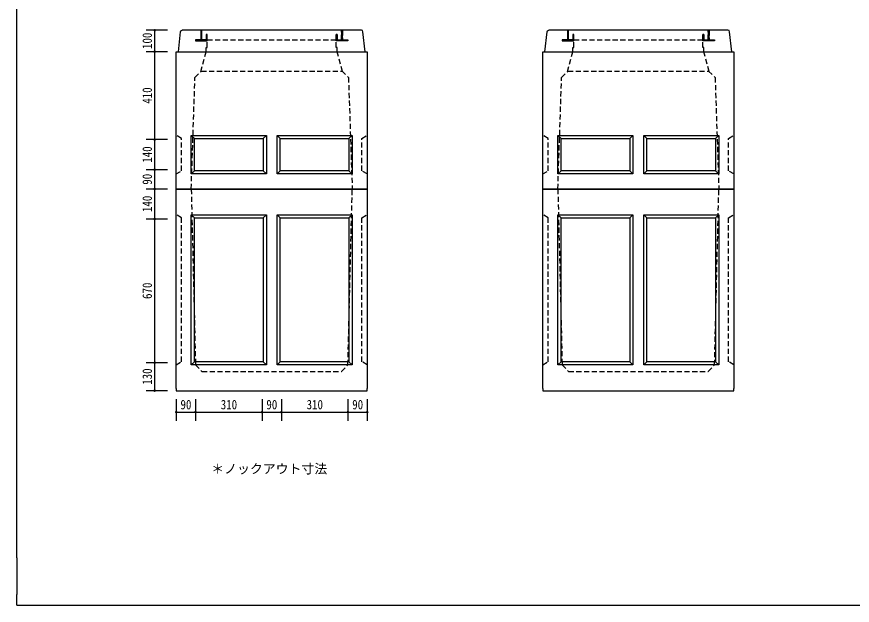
# Model space of a CAD drawing. Units: millimetres, scale not verified. Extents: x -3704 to 3796, y -2790 to 2696.
# Drawn here: x -3704 to 189, y -2790 to -47 of the extents above; entities that cross this region are included whole.
import ezdxf
from ezdxf.enums import TextEntityAlignment as Align

# ---------------------------------------------------------------- set-up
doc = ezdxf.new("R2010")
doc.units = ezdxf.units.MM
doc.header["$LTSCALE"] = 20
doc.linetypes.add('DASHED1', pattern=[1.8, 1.2, -0.6])
doc.layers.add('0-0_レイヤ_1', color=7, linetype='Continuous')
doc.layers.add('0-9_レイヤ10', color=7, linetype='Continuous')
doc.styles.add('HG丸ｺﾞｼｯｸM-PRO', font='')
doc.styles.add('ＭＳ ゴシック', font='')
doc.styles.get('HG丸ｺﾞｼｯｸM-PRO').set_extended_font_data('HG丸ｺﾞｼｯｸM-PRO')
doc.styles.get('ＭＳ ゴシック').set_extended_font_data('MS Gothic')

msp = doc.modelspace()

# ---------------------------------------------------------------- hatches: boundary and pattern name
at = {"layer": '0-9_レイヤ10'}
for points in [[(-3055.12, -110, 1), (-3067.12, -110, 1)], [(-3055.12, -210, 1), (-3067.12, -210, 1)], [(-3055.12, -620, 1), (-3067.12, -620, 1)], [(-3055.12, -760, 1), (-3067.12, -760, 1)], [(-3055.12, -850, 1), (-3067.12, -850, 1)], [(-3055.12, -990, 1), (-3067.12, -990, 1)], [(-3055.12, -1660, 1), (-3067.12, -1660, 1)], [(-3055.12, -1790, 1), (-3067.12, -1790, 1)], [(-2955.12, -1890, 1), (-2967.12, -1890, 1)], [(-2865.12, -1890, 1), (-2877.12, -1890, 1)], [(-2555.12, -1890, 1), (-2567.12, -1890, 1)], [(-2465.12, -1890, 1), (-2477.12, -1890, 1)], [(-2155.12, -1890, 1), (-2167.12, -1890, 1)], [(-2065.12, -1890, 1), (-2077.12, -1890, 1)]]:
    msp.add_hatch(color=256, dxfattribs=at).paths.add_polyline_path(points)

# ---------------------------------------------------------------- linework, layer by layer
at = {"layer": '0-0_レイヤ_1'}
for p, q in [((-3704.12, -2568.82), (-3704.12, 2646.47)), ((-2098.62, -110), (-2933.62, -110)), ((-2846.12, -112), (-2841.12, -112)), ((-2846.12, -114), (-2841.12, -114)), ((-2846.12, -116), (-2841.12, -116)), ((-2191.12, -112), (-2186.12, -112)), ((-2191.12, -114), (-2186.12, -114)), ((-2191.12, -116), (-2186.12, -116)), ((-390.62, -110), (-1225.62, -110)), ((-1138.12, -112), (-1133.12, -112)), ((-1138.12, -114), (-1133.12, -114)), ((-1138.12, -116), (-1133.12, -116)), ((-483.12, -112), (-478.12, -112)), ((-483.12, -114), (-478.12, -114)), ((-483.12, -116), (-478.12, -116)), ((-2951.12, -210), (-2941.12, -117.5)), ((-2846.12, -118), (-2841.12, -118)), ((-2846.12, -120), (-2841.12, -120)), ((-2846.12, -122), (-2841.12, -122)), ((-2846.12, -124), (-2841.12, -124)), ((-2846.12, -126), (-2841.12, -126)), ((-2846.12, -128), (-2841.12, -128)), ((-2846.12, -130), (-2841.12, -130)), ((-2846.12, -132), (-2841.12, -132)), ((-2846.12, -134), (-2841.12, -134)), ((-2846.12, -136), (-2841.12, -136)), ((-2846.12, -138), (-2841.12, -138)), ((-2846.12, -140), (-2841.12, -140)), ((-2846.12, -142), (-2841.12, -142)), ((-2846.12, -144), (-2841.12, -144)), ((-2846.12, -146), (-2841.12, -146)), ((-2846.12, -148), (-2841.12, -148)), ((-2846.12, -150), (-2841.12, -150)), ((-2846.12, -152), (-2841.12, -152)), ((-2846.12, -154), (-2841.12, -154)), ((-2821.12, -130), (-2816.12, -130)), ((-2821.12, -132), (-2816.12, -132)), ((-2821.12, -134), (-2816.12, -134)), ((-2821.12, -136), (-2816.12, -136)), ((-2821.12, -138), (-2816.12, -138)), ((-2821.12, -140), (-2816.12, -140)), ((-2821.12, -142), (-2816.12, -142)), ((-2821.12, -144), (-2816.12, -144)), ((-2821.12, -146), (-2816.12, -146)), ((-2821.12, -148), (-2816.12, -148)), ((-2821.12, -150), (-2816.12, -150)), ((-2821.12, -152), (-2816.12, -152)), ((-2821.12, -154), (-2816.12, -154)), ((-2216.12, -130), (-2211.12, -130)), ((-2216.12, -132), (-2211.12, -132)), ((-2216.12, -134), (-2211.12, -134)), ((-2216.12, -136), (-2211.12, -136)), ((-2216.12, -138), (-2211.12, -138)), ((-2216.12, -140), (-2211.12, -140)), ((-2216.12, -142), (-2211.12, -142)), ((-2216.12, -144), (-2211.12, -144)), ((-2216.12, -146), (-2211.12, -146)), ((-2216.12, -148), (-2211.12, -148)), ((-2216.12, -150), (-2211.12, -150)), ((-2216.12, -152), (-2211.12, -152)), ((-2216.12, -154), (-2211.12, -154)), ((-2191.12, -118), (-2186.12, -118)), ((-2191.12, -120), (-2186.12, -120)), ((-2191.12, -122), (-2186.12, -122)), ((-2191.12, -124), (-2186.12, -124)), ((-2191.12, -126), (-2186.12, -126)), ((-2191.12, -128), (-2186.12, -128)), ((-2191.12, -130), (-2186.12, -130)), ((-2191.12, -132), (-2186.12, -132)), ((-2191.12, -134), (-2186.12, -134)), ((-2191.12, -136), (-2186.12, -136)), ((-2191.12, -138), (-2186.12, -138)), ((-2191.12, -140), (-2186.12, -140)), ((-2191.12, -142), (-2186.12, -142)), ((-2191.12, -144), (-2186.12, -144)), ((-2191.12, -146), (-2186.12, -146)), ((-2191.12, -148), (-2186.12, -148)), ((-2191.12, -150), (-2186.12, -150)), ((-2191.12, -152), (-2186.12, -152)), ((-2191.12, -154), (-2186.12, -154)), ((-1243.12, -210), (-1233.12, -117.5)), ((-1138.12, -118), (-1133.12, -118)), ((-1138.12, -120), (-1133.12, -120)), ((-1138.12, -122), (-1133.12, -122)), ((-1138.12, -124), (-1133.12, -124)), ((-1138.12, -126), (-1133.12, -126)), ((-1138.12, -128), (-1133.12, -128)), ((-1138.12, -130), (-1133.12, -130)), ((-1138.12, -132), (-1133.12, -132)), ((-1138.12, -134), (-1133.12, -134)), ((-1138.12, -136), (-1133.12, -136)), ((-1138.12, -138), (-1133.12, -138)), ((-1138.12, -140), (-1133.12, -140)), ((-1138.12, -142), (-1133.12, -142)), ((-1138.12, -144), (-1133.12, -144)), ((-1138.12, -146), (-1133.12, -146)), ((-1138.12, -148), (-1133.12, -148)), ((-1138.12, -150), (-1133.12, -150)), ((-1138.12, -152), (-1133.12, -152)), ((-1138.12, -154), (-1133.12, -154)), ((-1113.12, -130), (-1108.12, -130)), ((-1113.12, -132), (-1108.12, -132)), ((-1113.12, -134), (-1108.12, -134)), ((-1113.12, -136), (-1108.12, -136)), ((-1113.12, -138), (-1108.12, -138)), ((-1113.12, -140), (-1108.12, -140)), ((-1113.12, -142), (-1108.12, -142)), ((-1113.12, -144), (-1108.12, -144)), ((-1113.12, -146), (-1108.12, -146)), ((-1113.12, -148), (-1108.12, -148)), ((-1113.12, -150), (-1108.12, -150)), ((-1113.12, -152), (-1108.12, -152)), ((-1113.12, -154), (-1108.12, -154)), ((-508.12, -130), (-503.12, -130)), ((-508.12, -132), (-503.12, -132)), ((-508.12, -134), (-503.12, -134)), ((-508.12, -136), (-503.12, -136)), ((-508.12, -138), (-503.12, -138)), ((-508.12, -140), (-503.12, -140)), ((-508.12, -142), (-503.12, -142)), ((-508.12, -144), (-503.12, -144)), ((-508.12, -146), (-503.12, -146)), ((-508.12, -148), (-503.12, -148)), ((-508.12, -150), (-503.12, -150)), ((-508.12, -152), (-503.12, -152)), ((-508.12, -154), (-503.12, -154)), ((-483.12, -118), (-478.12, -118)), ((-483.12, -120), (-478.12, -120)), ((-483.12, -122), (-478.12, -122)), ((-483.12, -124), (-478.12, -124)), ((-483.12, -126), (-478.12, -126)), ((-483.12, -128), (-478.12, -128)), ((-483.12, -130), (-478.12, -130)), ((-483.12, -132), (-478.12, -132)), ((-483.12, -134), (-478.12, -134)), ((-483.12, -136), (-478.12, -136)), ((-483.12, -138), (-478.12, -138)), ((-483.12, -140), (-478.12, -140)), ((-483.12, -142), (-478.12, -142)), ((-483.12, -144), (-478.12, -144)), ((-483.12, -146), (-478.12, -146)), ((-483.12, -148), (-478.12, -148)), ((-483.12, -150), (-478.12, -150)), ((-483.12, -152), (-478.12, -152)), ((-483.12, -154), (-478.12, -154)), ((-2871.12, -156), (-2821.12, -156)), ((-2871.12, -158), (-2821.12, -158)), ((-2871.12, -160), (-2821.12, -160)), ((-2821.12, -156), (-2816.12, -156)), ((-2821.12, -158), (-2816.12, -158)), ((-2821.12, -160), (-2816.12, -160)), ((-2216.12, -156), (-2161.12, -156)), ((-2216.12, -158), (-2161.12, -158)), ((-1163.12, -156), (-1113.12, -156)), ((-1163.12, -158), (-1113.12, -158)), ((-1163.12, -160), (-1113.12, -160)), ((-1113.12, -156), (-1108.12, -156)), ((-1113.12, -158), (-1108.12, -158)), ((-1113.12, -160), (-1108.12, -160)), ((-508.12, -156), (-453.12, -156)), ((-508.12, -158), (-453.12, -158)), ((-2876.12, -615), (-2891.12, -600)), ((-2556.12, -615), (-2541.12, -600)), ((-2491.12, -600), (-2476.12, -615)), ((-2156.12, -615), (-2141.12, -600)), ((-1168.12, -615), (-1183.12, -600)), ((-848.12, -615), (-833.12, -600)), ((-783.12, -600), (-768.12, -615)), ((-448.12, -615), (-433.12, -600)), ((-2541.12, -780), (-2556.12, -765)), ((-2141.12, -780), (-2156.12, -765)), ((-833.12, -780), (-848.12, -765)), ((-433.12, -780), (-448.12, -765)), ((-2961.12, -850), (-2071.12, -850)), ((-2961.12, -850), (-2071.12, -850)), ((-2071.12, -850), (-2071.12, -1780)), ((-1253.12, -850), (-363.12, -850)), ((-1253.12, -850), (-363.12, -850)), ((-363.12, -850), (-363.12, -1780)), ((-2891.12, -970), (-2876.12, -985)), ((-2891.12, -970), (-2541.12, -970)), ((-2891.12, -1670), (-2891.12, -970)), ((-2556.12, -985), (-2541.12, -970)), ((-2541.12, -970), (-2541.12, -1670)), ((-2491.12, -970), (-2476.12, -985)), ((-2491.12, -970), (-2141.12, -970)), ((-2491.12, -1670), (-2491.12, -970)), ((-2156.12, -985), (-2141.12, -970)), ((-2141.12, -970), (-2141.12, -1670)), ((-1183.12, -970), (-1168.12, -985)), ((-1183.12, -970), (-833.12, -970)), ((-1183.12, -1670), (-1183.12, -970)), ((-848.12, -985), (-833.12, -970)), ((-833.12, -970), (-833.12, -1670)), ((-783.12, -970), (-768.12, -985)), ((-783.12, -970), (-433.12, -970)), ((-783.12, -1670), (-783.12, -970)), ((-448.12, -985), (-433.12, -970)), ((-433.12, -970), (-433.12, -1670)), ((-2876.12, -985), (-2556.12, -985)), ((-2876.12, -1655), (-2876.12, -985)), ((-2556.12, -985), (-2556.12, -1655)), ((-2476.12, -985), (-2156.12, -985)), ((-2476.12, -1655), (-2476.12, -985)), ((-2156.12, -985), (-2156.12, -1655)), ((-1168.12, -985), (-848.12, -985)), ((-1168.12, -1655), (-1168.12, -985)), ((-848.12, -985), (-848.12, -1655)), ((-768.12, -985), (-448.12, -985)), ((-768.12, -1655), (-768.12, -985)), ((-448.12, -985), (-448.12, -1655)), ((-2891.12, -1670), (-2876.12, -1655)), ((-2541.12, -1670), (-2891.12, -1670)), ((-2556.12, -1655), (-2876.12, -1655)), ((-2541.12, -1670), (-2556.12, -1655)), ((-2491.12, -1670), (-2476.12, -1655)), ((-2141.12, -1670), (-2491.12, -1670)), ((-2156.12, -1655), (-2476.12, -1655)), ((-2141.12, -1670), (-2156.12, -1655)), ((-1183.12, -1670), (-1168.12, -1655)), ((-833.12, -1670), (-1183.12, -1670)), ((-848.12, -1655), (-1168.12, -1655)), ((-833.12, -1670), (-848.12, -1655)), ((-783.12, -1670), (-768.12, -1655)), ((-433.12, -1670), (-783.12, -1670)), ((-448.12, -1655), (-768.12, -1655)), ((-433.12, -1670), (-448.12, -1655)), ((-3704.12, -2568.82), (-3704.12, -2740.32)), ((-3704.12, -2790.32), (-3704.12, -2740.32)), ((-3704.12, -2790.32), (-3532.94, -2790.32))]:
    msp.add_line(p, q, dxfattribs=at)
at = {"layer": '0-0_レイヤ_1', "linetype": 'DASHED1'}
for p, q in [((-2816.12, -155), (-2216.12, -155)), ((-1108.12, -155), (-508.12, -155)), ((-2846.12, -302.5), (-2821.12, -210)), ((-2186.12, -302.5), (-2211.12, -210)), ((-1138.12, -302.5), (-1113.12, -210)), ((-478.12, -302.5), (-503.12, -210)), ((-2891.12, -850), (-2871.12, -1670)), ((-2161.12, -1670), (-2141.12, -850)), ((-1183.12, -850), (-1163.12, -1670)), ((-453.12, -1670), (-433.12, -850)), ((-2936.12, -985), (-2961.12, -970)), ((-2096.12, -985), (-2071.12, -970)), ((-1228.12, -985), (-1253.12, -970)), ((-388.12, -985), (-363.12, -970)), ((-2936.12, -1655), (-2936.12, -985)), ((-2096.12, -1655), (-2096.12, -985)), ((-1228.12, -1655), (-1228.12, -985)), ((-388.12, -1655), (-388.12, -985)), ((-2961.12, -1670), (-2936.12, -1655)), ((-2871.12, -1670), (-2841.12, -1700)), ((-2191.12, -1700), (-2161.12, -1670)), ((-2071.12, -1670), (-2096.12, -1655)), ((-1253.12, -1670), (-1228.12, -1655)), ((-1163.12, -1670), (-1133.12, -1700)), ((-483.12, -1700), (-453.12, -1670)), ((-363.12, -1670), (-388.12, -1655)), ((-2841.12, -1700), (-2191.12, -1700)), ((-1133.12, -1700), (-483.12, -1700))]:
    msp.add_line(p, q, dxfattribs=at)
at = {"layer": '0-0_レイヤ_1'}
for points in [[(-2941.12, -117.5), (-2939.11, -112.18), (-2933.62, -110)], [(-2841.12, -155), (-2841.12, -110), (-2846.12, -110), (-2846.12, -155)], [(-2091.12, -117.5), (-2093.57, -111.85), (-2098.62, -110)], [(-1233.12, -117.5), (-1231.11, -112.18), (-1225.62, -110)], [(-1133.12, -155), (-1133.12, -110), (-1138.12, -110), (-1138.12, -155)], [(-383.12, -117.5), (-385.57, -111.85), (-390.62, -110)], [(-2951.12, -210), (-2081.12, -210), (-2091.12, -117.5)], [(-2821.12, -155), (-2871.12, -155), (-2871.12, -160), (-2821.12, -160)], [(-1243.12, -210), (-373.12, -210), (-383.12, -117.5)], [(-1113.12, -155), (-1163.12, -155), (-1163.12, -160), (-1113.12, -160)], [(-2891.12, -780), (-2876.12, -765), (-2876.12, -615), (-2556.12, -615), (-2556.12, -765), (-2876.12, -765)], [(-2491.12, -780), (-2476.12, -765), (-2476.12, -615), (-2156.12, -615), (-2156.12, -765), (-2476.12, -765)], [(-1183.12, -780), (-1168.12, -765), (-1168.12, -615), (-848.12, -615), (-848.12, -765), (-1168.12, -765)], [(-783.12, -780), (-768.12, -765), (-768.12, -615), (-448.12, -615), (-448.12, -765), (-768.12, -765)], [(-2961.12, -1780), (-2961.12, -850), (-2071.12, -850)], [(-1253.12, -1780), (-1253.12, -850), (-363.12, -850)], [(-2961.12, -1780), (-2961.12, -1790), (-2071.12, -1790), (-2071.12, -1780)], [(-1253.12, -1780), (-1253.12, -1790), (-363.12, -1790), (-363.12, -1780)], [(-3532.94, -2790.32), (3545.88, -2790.32), (3795.88, -2790.32), (3795.88, -2740.32)]]:
    msp.add_lwpolyline(points, dxfattribs=at)
at = {"layer": '0-0_レイヤ_1', "linetype": 'DASHED1'}
for points in [[(-2821.12, -210), (-2821.12, -190), (-2816.12, -190), (-2816.12, -130), (-2821.12, -130), (-2821.12, -155), (-2841.12, -155), (-2841.12, -110), (-2846.12, -110), (-2846.12, -155), (-2871.12, -155), (-2871.12, -160), (-2816.12, -160)], [(-2211.12, -210), (-2211.12, -190), (-2216.12, -190), (-2216.12, -130), (-2211.12, -130), (-2211.12, -155), (-2191.12, -155), (-2191.12, -110), (-2186.12, -110), (-2186.12, -155), (-2161.12, -155), (-2161.12, -160), (-2216.12, -160)], [(-1113.12, -210), (-1113.12, -190), (-1108.12, -190), (-1108.12, -130), (-1113.12, -130), (-1113.12, -155), (-1133.12, -155), (-1133.12, -110), (-1138.12, -110), (-1138.12, -155), (-1163.12, -155), (-1163.12, -160), (-1108.12, -160)], [(-503.12, -210), (-503.12, -190), (-508.12, -190), (-508.12, -130), (-503.12, -130), (-503.12, -155), (-483.12, -155), (-483.12, -110), (-478.12, -110), (-478.12, -155), (-453.12, -155), (-453.12, -160), (-508.12, -160)], [(-2891.12, -850), (-2873.62, -330), (-2843.62, -300), (-2188.62, -300), (-2158.62, -330), (-2141.12, -850)], [(-1183.12, -850), (-1165.62, -330), (-1135.62, -300), (-480.62, -300), (-450.62, -330), (-433.12, -850)], [(-2961.12, -780), (-2936.12, -765), (-2936.12, -615), (-2961.12, -600)], [(-2071.12, -780), (-2096.12, -765), (-2096.12, -615), (-2071.12, -600)], [(-1253.12, -780), (-1228.12, -765), (-1228.12, -615), (-1253.12, -600)], [(-363.12, -780), (-388.12, -765), (-388.12, -615), (-363.12, -600)]]:
    msp.add_lwpolyline(points, dxfattribs=at)
at = {"layer": '0-0_レイヤ_1'}
for points in [[(-2191.12, -155), (-2186.12, -155), (-2186.12, -110), (-2191.12, -110)], [(-483.12, -155), (-478.12, -155), (-478.12, -110), (-483.12, -110)], [(-2816.12, -160), (-2816.12, -130), (-2821.12, -130), (-2821.12, -160)], [(-2216.12, -155), (-2211.12, -155), (-2211.12, -130), (-2216.12, -130)], [(-2216.12, -155), (-2161.12, -155), (-2161.12, -160), (-2216.12, -160)], [(-1108.12, -160), (-1108.12, -130), (-1113.12, -130), (-1113.12, -160)], [(-508.12, -155), (-503.12, -155), (-503.12, -130), (-508.12, -130)], [(-508.12, -155), (-453.12, -155), (-453.12, -160), (-508.12, -160)], [(-2961.12, -850), (-2961.12, -210), (-2071.12, -210), (-2071.12, -850)], [(-1253.12, -850), (-1253.12, -210), (-363.12, -210), (-363.12, -850)], [(-2891.12, -780), (-2891.12, -600), (-2541.12, -600), (-2541.12, -780)], [(-2491.12, -780), (-2491.12, -600), (-2141.12, -600), (-2141.12, -780)], [(-1183.12, -780), (-1183.12, -600), (-833.12, -600), (-833.12, -780)], [(-783.12, -780), (-783.12, -600), (-433.12, -600), (-433.12, -780)]]:
    msp.add_lwpolyline(points, close=True, dxfattribs=at)
at = {"layer": '0-9_レイヤ10'}
for p, q in [((-3001.12, -110), (-3101.12, -110)), ((-3061.12, -210), (-3061.12, -110)), ((-3001.12, -210), (-3101.12, -210)), ((-3061.12, -620), (-3061.12, -210)), ((-3001.12, -620), (-3101.12, -620)), ((-3061.12, -760), (-3061.12, -620)), ((-3001.12, -760), (-3101.12, -760)), ((-3061.12, -850), (-3061.12, -760)), ((-3001.12, -850), (-3101.12, -850)), ((-3061.12, -990), (-3061.12, -850)), ((-3001.12, -990), (-3101.12, -990)), ((-3061.12, -1660), (-3061.12, -990)), ((-3001.12, -1660), (-3101.12, -1660)), ((-3061.12, -1790), (-3061.12, -1660)), ((-3001.12, -1790), (-3101.12, -1790)), ((-2961.12, -1830), (-2961.12, -1930)), ((-2871.12, -1830), (-2871.12, -1930)), ((-2561.12, -1830), (-2561.12, -1930)), ((-2471.12, -1830), (-2471.12, -1930)), ((-2161.12, -1830), (-2161.12, -1930)), ((-2071.12, -1830), (-2071.12, -1930)), ((-2961.12, -1890), (-2871.12, -1890)), ((-2871.12, -1890), (-2561.12, -1890)), ((-2561.12, -1890), (-2471.12, -1890)), ((-2471.12, -1890), (-2161.12, -1890)), ((-2161.12, -1890), (-2071.12, -1890))]:
    msp.add_line(p, q, dxfattribs=at)

# ---------------------------------------------------------------- texts
at = {"layer": '0-9_レイヤ10', "style": 'ＭＳ ゴシック', "width": 0.85}
for s, p in [('100', (-3061.12, -197.5)), ('410', (-3061.12, -452.5)), ('140', (-3061.12, -727.5)), ('90', (-3061.12, -830)), ('140', (-3061.12, -957.5)), ('670', (-3061.12, -1362.5)), ('130', (-3061.12, -1762.5))]:
    msp.add_text(s, height=43.99, rotation=90, dxfattribs=at).set_placement(p, align=Align.BOTTOM_LEFT)
for s, p in [('90', (-2941.12, -1890)), ('310', (-2753.62, -1890)), ('90', (-2541.12, -1890)), ('310', (-2353.62, -1890)), ('90', (-2141.12, -1890))]:
    msp.add_text(s, height=43.99, dxfattribs=at).set_placement(p, align=Align.BOTTOM_LEFT)
at = {"layer": '0-9_レイヤ10', "style": 'HG丸ｺﾞｼｯｸM-PRO'}
msp.add_text('＊ノックアウト寸法', height=43.99, dxfattribs=at).set_placement((-2797.61, -2189.17), align=Align.BOTTOM_LEFT)

doc.saveas('drawing.dxf')
